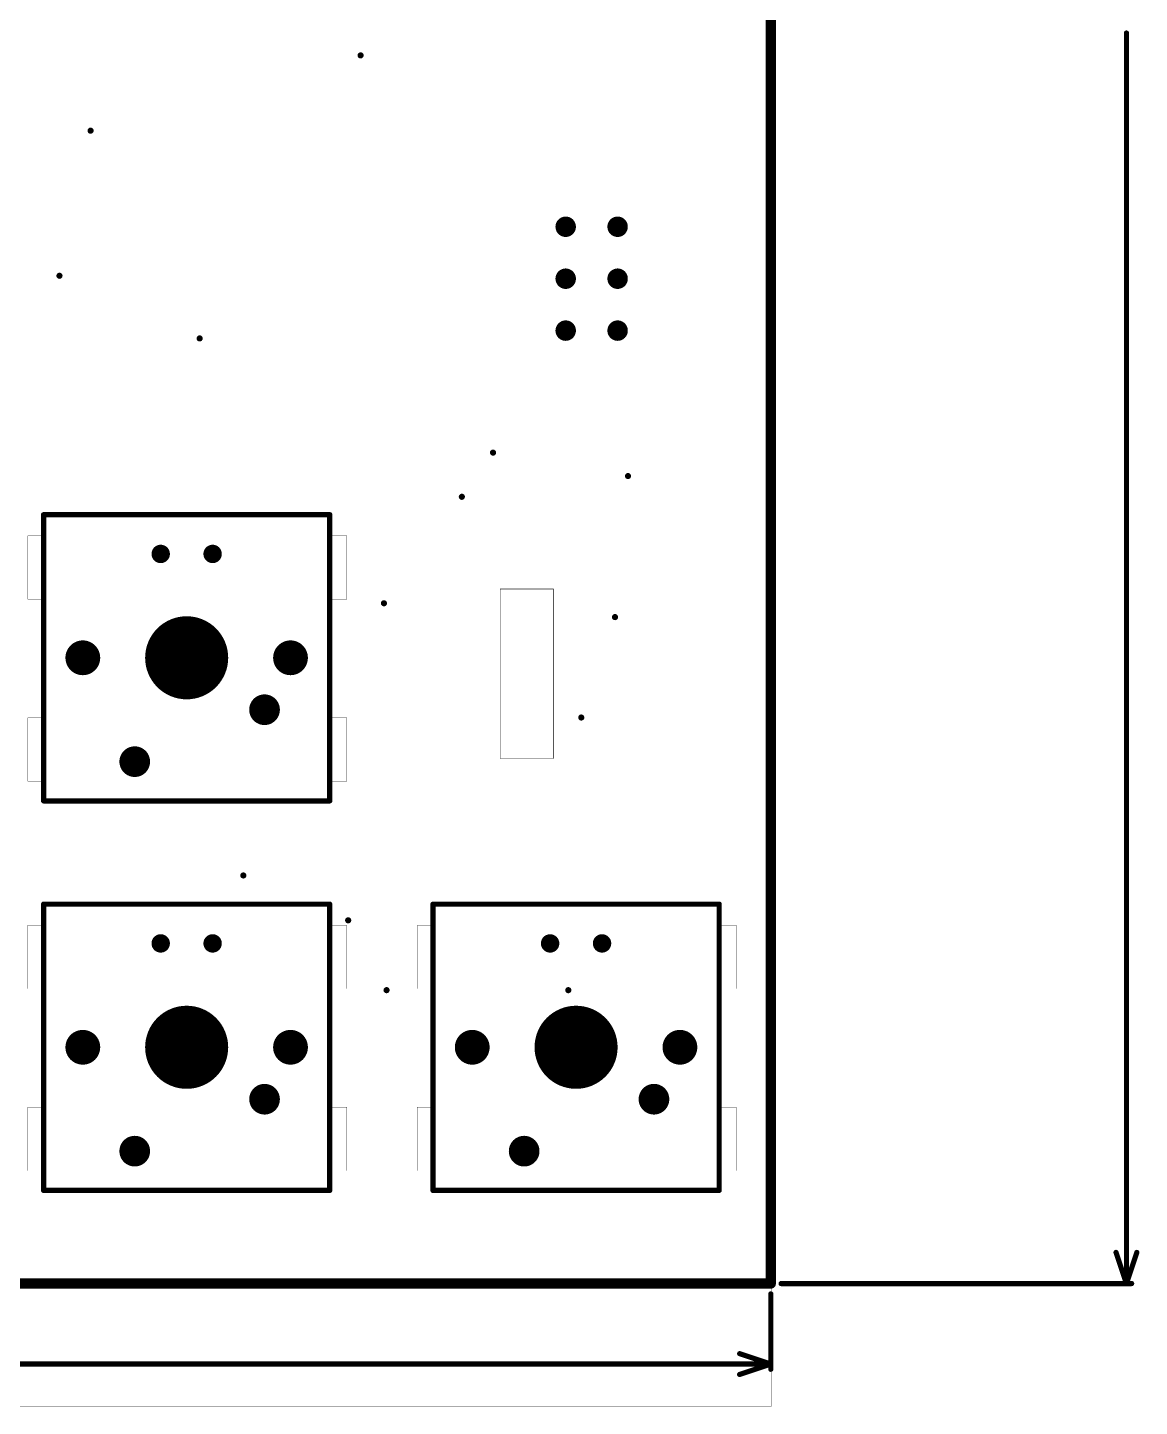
# Model space of a CAD drawing. Header units: millimetres. Extents: x 0 to 366, y 0 to 165.
# Drawn here: x 311.4 to 365.8, y 0.1 to 67.5 of the extents above; entities that cross this region are included whole.
import ezdxf

# ---------------------------------------------------------------- set-up
doc = ezdxf.new("R2010")
doc.units = ezdxf.units.MM
for name, color, linetype in [('KeepOutLayer', 6, 'Continuous'), ('Mechanical1', 6, 'Continuous'), ('Mechanical2', 216, 'Continuous'), ('PadHoleLayer', 156, 'Continuous'), ('ViaHoleLayer', 16, 'Continuous')]:
    doc.layers.add(name, color=color, linetype=linetype)

# ---------------------------------------------------------------- blocks, each defined once
blk = doc.blocks.new('SMT_KEY_B_30')
at = {"layer": 'Mechanical1', "const_width": 0.0254}
for points in [[(-1.3, 0.695), (-1.3, -7.6)], [(1.3, 0.695), (-1.3, 0.695)], [(1.3, 0.695), (1.3, -7.6)], [(1.3, -7.6), (-1.3, -7.6)]]:
    blk.add_lwpolyline(points, dxfattribs=at)
at = {"layer": 'Mechanical1', "const_width": 0.0127}
for points in [[(-1.306, 0.695, 1), (-1.294, 0.695, 1)], [(-1.306, 0.695, 1), (-1.294, 0.695, 1)], [(1.294, 0.695, 1), (1.306, 0.695, 1)], [(1.294, 0.695, 1), (1.306, 0.695, 1)], [(-1.306, -7.6, 1), (-1.294, -7.6, 1)], [(-1.306, -7.6, 1), (-1.294, -7.6, 1)], [(1.294, -7.6, 1), (1.306, -7.6, 1)], [(1.294, -7.6, 1), (1.306, -7.6, 1)]]:
    blk.add_lwpolyline(points, format="xyb", close=True, dxfattribs=at)
at = {"layer": 'Mechanical2', "const_width": 0.00254}
for points in [[(-1.3, 0.695), (-1.3, -5.405)], [(1.3, 0.695), (-1.3, 0.695)], [(1.3, 0.695), (1.3, -5.405)]]:
    blk.add_lwpolyline(points, dxfattribs=at)
at = {"layer": 'Mechanical2', "const_width": 0.00127}
for points in [[(-1.301, 0.695, 1), (-1.299, 0.695, 1)], [(-1.301, 0.695, 1), (-1.299, 0.695, 1)], [(1.299, 0.695, 1), (1.301, 0.695, 1)], [(1.299, 0.695, 1), (1.301, 0.695, 1)], [(-1.301, -5.405, 1), (-1.299, -5.405, 1)], [(1.299, -5.405, 1), (1.301, -5.405, 1)]]:
    blk.add_lwpolyline(points, format="xyb", close=True, dxfattribs=at)
blk = doc.blocks.new('MX_SW_5_55')
at = {"layer": 'Mechanical1', "const_width": 0.254}
for points in [[(-7, 7), (7, 7)], [(-7, -7), (-7, 7)], [(7, -7), (7, 7)], [(-7, -7), (7, -7)]]:
    blk.add_lwpolyline(points, dxfattribs=at)
at = {"layer": 'Mechanical1', "const_width": 0.127}
for points in [[(-7.063, 7, 1), (-6.936, 7, 1)], [(-7.063, 7, 1), (-6.936, 7, 1)], [(6.937, 7, 1), (7.064, 7, 1)], [(6.937, 7, 1), (7.064, 7, 1)], [(-7.063, -7, 1), (-6.936, -7, 1)], [(-7.063, -7, 1), (-6.936, -7, 1)], [(6.937, -7, 1), (7.064, -7, 1)], [(6.937, -7, 1), (7.064, -7, 1)]]:
    blk.add_lwpolyline(points, format="xyb", close=True, dxfattribs=at)
at = {"layer": 'PadHoleLayer'}
for points, const_width in [([(-1.495, 5.08, 1), (-1.045, 5.08, 1)], 0.45), ([(1.045, 5.08, 1), (1.495, 5.08, 1)], 0.45), ([(-1.016, 0, 1), (1.016, 0, 1)], 2.032), ([(-5.505, 0, 1), (-4.655, 0, 1)], 0.851), ([(4.655, 0, 1), (5.505, 0, 1)], 0.851), ([(3.435, -2.54, 1), (4.185, -2.54, 1)], 0.75), ([(-2.915, -5.08, 1), (-2.165, -5.08, 1)], 0.75)]:
    blk.add_lwpolyline(points, format="xyb", close=True, dxfattribs=dict(at, const_width=const_width))
blk = doc.blocks.new('MX_SW_5_64')
at = {"layer": 'Mechanical1', "const_width": 0.254}
for points in [[(-7, 7), (7, 7)], [(-7, -7), (-7, 7)], [(7, -7), (7, 7)], [(-7, -7), (7, -7)]]:
    blk.add_lwpolyline(points, dxfattribs=at)
at = {"layer": 'Mechanical1', "const_width": 0.127}
for points in [[(-7.063, 7, 1), (-6.936, 7, 1)], [(-7.063, 7, 1), (-6.936, 7, 1)], [(6.937, 7, 1), (7.064, 7, 1)], [(6.937, 7, 1), (7.064, 7, 1)], [(-7.063, -7, 1), (-6.936, -7, 1)], [(-7.063, -7, 1), (-6.936, -7, 1)], [(6.937, -7, 1), (7.064, -7, 1)], [(6.937, -7, 1), (7.064, -7, 1)]]:
    blk.add_lwpolyline(points, format="xyb", close=True, dxfattribs=at)
at = {"layer": 'PadHoleLayer'}
for points, const_width in [([(-1.495, 5.08, 1), (-1.045, 5.08, 1)], 0.45), ([(1.045, 5.08, 1), (1.495, 5.08, 1)], 0.45), ([(-1.016, 0, 1), (1.016, 0, 1)], 2.032), ([(-5.505, 0, 1), (-4.655, 0, 1)], 0.851), ([(4.655, 0, 1), (5.505, 0, 1)], 0.851), ([(3.435, -2.54, 1), (4.185, -2.54, 1)], 0.75), ([(-2.915, -5.08, 1), (-2.165, -5.08, 1)], 0.75)]:
    blk.add_lwpolyline(points, format="xyb", close=True, dxfattribs=dict(at, const_width=const_width))
blk = doc.blocks.new('MX_SW_5_102')
at = {"layer": 'Mechanical1', "const_width": 0.254}
for points in [[(-7, 7), (7, 7)], [(-7, -7), (-7, 7)], [(7, -7), (7, 7)], [(-7, -7), (7, -7)]]:
    blk.add_lwpolyline(points, dxfattribs=at)
at = {"layer": 'Mechanical1', "const_width": 0.127}
for points in [[(-7.063, 7, 1), (-6.936, 7, 1)], [(-7.063, 7, 1), (-6.936, 7, 1)], [(6.937, 7, 1), (7.064, 7, 1)], [(6.937, 7, 1), (7.064, 7, 1)], [(-7.063, -7, 1), (-6.936, -7, 1)], [(-7.063, -7, 1), (-6.936, -7, 1)], [(6.937, -7, 1), (7.064, -7, 1)], [(6.937, -7, 1), (7.064, -7, 1)]]:
    blk.add_lwpolyline(points, format="xyb", close=True, dxfattribs=at)
at = {"layer": 'PadHoleLayer'}
for points, const_width in [([(-1.495, 5.08, 1), (-1.045, 5.08, 1)], 0.45), ([(1.045, 5.08, 1), (1.495, 5.08, 1)], 0.45), ([(-1.016, 0, 1), (1.016, 0, 1)], 2.032), ([(-5.505, 0, 1), (-4.655, 0, 1)], 0.851), ([(4.655, 0, 1), (5.505, 0, 1)], 0.851), ([(3.435, -2.54, 1), (4.185, -2.54, 1)], 0.75), ([(-2.915, -5.08, 1), (-2.165, -5.08, 1)], 0.75)]:
    blk.add_lwpolyline(points, format="xyb", close=True, dxfattribs=dict(at, const_width=const_width))
blk = doc.blocks.new('PIN_2_3_2_54_1_0_B_241')
at = {"layer": 'PadHoleLayer', "const_width": 0.5}
for points in [[(-2.79, 1.27, 1), (-2.29, 1.27, 1)], [(-0.25, 1.27, 1), (0.25, 1.27, 1)], [(2.29, 1.27, 1), (2.79, 1.27, 1)], [(-2.79, -1.27, 1), (-2.29, -1.27, 1)], [(-0.25, -1.27, 1), (0.25, -1.27, 1)], [(2.29, -1.27, 1), (2.79, -1.27, 1)]]:
    blk.add_lwpolyline(points, format="xyb", close=True, dxfattribs=at)

msp = doc.modelspace()

# ---------------------------------------------------------------- linework, layer by layer
at = {"layer": 'KeepOutLayer', "const_width": 0.5}
for points in [[(347.726, 137.922), (347.726, 6.096)], [(0.381, 6.096), (347.726, 6.096)]]:
    msp.add_lwpolyline(points, dxfattribs=at)
at = {"layer": 'KeepOutLayer', "const_width": 0.25}
msp.add_lwpolyline([(347.601, 6.096, 1), (347.851, 6.096, 1)], format="xyb", close=True, dxfattribs=at)
msp.add_lwpolyline([(347.601, 6.096, 1), (347.851, 6.096, 1)], format="xyb", close=True, dxfattribs=at)
at = {"layer": 'Mechanical1'}
for points, const_width in [([(347.758, 0.094), (347.758, 147.157)], 0.0127), ([(365.125, 6.096), (365.125, 67.26)], 0.254), ([(312.182, 43.67), (326.182, 43.67)], 0.0127), ([(312.182, 42.67), (312.182, 43.67)], 0.0127), ([(326.182, 42.67), (326.182, 43.67)], 0.0127), ([(311.381, 39.569), (311.381, 42.67)], 0.0127), ([(311.381, 42.67), (312.182, 42.67)], 0.0127), ([(326.182, 42.67), (326.982, 42.67)], 0.0127), ([(326.982, 39.569), (326.982, 42.67)], 0.0127), ([(311.381, 39.569), (312.182, 39.569)], 0.0127), ([(312.182, 33.77), (312.182, 39.569)], 0.0127), ([(326.182, 39.569), (326.982, 39.569)], 0.0127), ([(326.182, 33.77), (326.182, 39.569)], 0.0127), ([(311.381, 30.67), (311.381, 33.77)], 0.0127), ([(311.381, 33.77), (312.182, 33.77)], 0.0127), ([(326.182, 33.77), (326.982, 33.77)], 0.0127), ([(326.982, 30.67), (326.982, 33.77)], 0.0127), ([(311.381, 30.67), (312.182, 30.67)], 0.0127), ([(312.182, 29.669), (312.182, 30.67)], 0.0127), ([(326.182, 30.67), (326.982, 30.67)], 0.0127), ([(326.182, 29.669), (326.182, 30.67)], 0.0127), ([(312.182, 29.669), (326.182, 29.669)], 0.0127), ([(312.182, 24.62), (326.182, 24.62)], 0.0127), ([(312.182, 23.62), (312.182, 24.62)], 0.0127), ([(326.182, 23.62), (326.182, 24.62)], 0.0127), ([(331.232, 24.62), (345.232, 24.62)], 0.0127), ([(331.232, 23.62), (331.232, 24.62)], 0.0127), ([(345.232, 23.62), (345.232, 24.62)], 0.0127), ([(311.381, 20.519), (311.381, 23.62)], 0.0127), ([(311.381, 23.62), (312.182, 23.62)], 0.0127), ([(326.182, 23.62), (326.982, 23.62)], 0.0127), ([(326.982, 20.519), (326.982, 23.62)], 0.0127), ([(330.431, 20.519), (330.431, 23.62)], 0.0127), ([(330.431, 23.62), (331.232, 23.62)], 0.0127), ([(345.232, 23.62), (346.032, 23.62)], 0.0127), ([(346.032, 20.519), (346.032, 23.62)], 0.0127), ([(311.381, 20.519), (312.182, 20.519)], 0.0127), ([(312.182, 14.72), (312.182, 20.519)], 0.0127), ([(326.182, 20.519), (326.982, 20.519)], 0.0127), ([(326.182, 14.72), (326.182, 20.519)], 0.0127), ([(330.431, 20.519), (331.232, 20.519)], 0.0127), ([(331.232, 14.72), (331.232, 20.519)], 0.0127), ([(345.232, 20.519), (346.032, 20.519)], 0.0127), ([(345.232, 14.72), (345.232, 20.519)], 0.0127), ([(311.381, 11.62), (311.381, 14.72)], 0.0127), ([(311.381, 14.72), (312.182, 14.72)], 0.0127), ([(326.182, 14.72), (326.982, 14.72)], 0.0127), ([(326.982, 11.62), (326.982, 14.72)], 0.0127), ([(330.431, 11.62), (330.431, 14.72)], 0.0127), ([(330.431, 14.72), (331.232, 14.72)], 0.0127), ([(345.232, 14.72), (346.032, 14.72)], 0.0127), ([(346.032, 11.62), (346.032, 14.72)], 0.0127), ([(311.381, 11.62), (312.182, 11.62)], 0.0127), ([(312.182, 10.619), (312.182, 11.62)], 0.0127), ([(326.182, 11.62), (326.982, 11.62)], 0.0127), ([(326.182, 10.619), (326.182, 11.62)], 0.0127), ([(330.431, 11.62), (331.232, 11.62)], 0.0127), ([(331.232, 10.619), (331.232, 11.62)], 0.0127), ([(345.232, 11.62), (346.032, 11.62)], 0.0127), ([(345.232, 10.619), (345.232, 11.62)], 0.0127), ([(312.182, 10.619), (326.182, 10.619)], 0.0127), ([(331.232, 10.619), (345.232, 10.619)], 0.0127), ([(364.617, 7.62), (365.125, 6.096)], 0.254), ([(365.125, 6.096), (365.633, 7.62)], 0.254), ([(348.23, 6.096), (365.379, 6.096)], 0.254), ([(347.726, 1.905), (347.726, 5.592)], 0.254), ([(346.202, 2.667), (347.726, 2.159)], 0.254), ([(178.243, 2.159), (347.726, 2.159)], 0.254), ([(346.202, 1.651), (347.726, 2.159)], 0.254), ([(0.095, 0.094), (347.758, 0.094)], 0.0127)]:
    msp.add_lwpolyline(points, dxfattribs=dict(at, const_width=const_width))
for points, const_width in [([(365.062, 67.26, 1), (365.188, 67.26, 1)], 0.127), ([(312.179, 43.67, 1), (312.185, 43.67, 1)], 0.00635), ([(312.179, 43.67, 1), (312.185, 43.67, 1)], 0.00635), ([(326.179, 43.67, 1), (326.185, 43.67, 1)], 0.00635), ([(326.179, 43.67, 1), (326.185, 43.67, 1)], 0.00635), ([(311.378, 42.67, 1), (311.384, 42.67, 1)], 0.00635), ([(311.378, 42.67, 1), (311.384, 42.67, 1)], 0.00635), ([(312.179, 42.67, 1), (312.185, 42.67, 1)], 0.00635), ([(312.179, 42.67, 1), (312.185, 42.67, 1)], 0.00635), ([(326.179, 42.67, 1), (326.185, 42.67, 1)], 0.00635), ([(326.179, 42.67, 1), (326.185, 42.67, 1)], 0.00635), ([(326.979, 42.67, 1), (326.985, 42.67, 1)], 0.00635), ([(326.979, 42.67, 1), (326.985, 42.67, 1)], 0.00635), ([(311.378, 39.569, 1), (311.384, 39.569, 1)], 0.00635), ([(311.378, 39.569, 1), (311.384, 39.569, 1)], 0.00635), ([(312.179, 39.569, 1), (312.185, 39.569, 1)], 0.00635), ([(312.179, 39.569, 1), (312.185, 39.569, 1)], 0.00635), ([(326.179, 39.569, 1), (326.185, 39.569, 1)], 0.00635), ([(326.179, 39.569, 1), (326.185, 39.569, 1)], 0.00635), ([(326.979, 39.569, 1), (326.985, 39.569, 1)], 0.00635), ([(326.979, 39.569, 1), (326.985, 39.569, 1)], 0.00635), ([(311.378, 33.77, 1), (311.384, 33.77, 1)], 0.00635), ([(311.378, 33.77, 1), (311.384, 33.77, 1)], 0.00635), ([(312.179, 33.77, 1), (312.185, 33.77, 1)], 0.00635), ([(312.179, 33.77, 1), (312.185, 33.77, 1)], 0.00635), ([(326.179, 33.77, 1), (326.185, 33.77, 1)], 0.00635), ([(326.179, 33.77, 1), (326.185, 33.77, 1)], 0.00635), ([(326.979, 33.77, 1), (326.985, 33.77, 1)], 0.00635), ([(326.979, 33.77, 1), (326.985, 33.77, 1)], 0.00635), ([(311.378, 30.67, 1), (311.384, 30.67, 1)], 0.00635), ([(311.378, 30.67, 1), (311.384, 30.67, 1)], 0.00635), ([(312.179, 30.67, 1), (312.185, 30.67, 1)], 0.00635), ([(312.179, 30.67, 1), (312.185, 30.67, 1)], 0.00635), ([(326.179, 30.67, 1), (326.185, 30.67, 1)], 0.00635), ([(326.179, 30.67, 1), (326.185, 30.67, 1)], 0.00635), ([(326.979, 30.67, 1), (326.985, 30.67, 1)], 0.00635), ([(326.979, 30.67, 1), (326.985, 30.67, 1)], 0.00635), ([(312.179, 29.669, 1), (312.185, 29.669, 1)], 0.00635), ([(312.179, 29.669, 1), (312.185, 29.669, 1)], 0.00635), ([(326.179, 29.669, 1), (326.185, 29.669, 1)], 0.00635), ([(326.179, 29.669, 1), (326.185, 29.669, 1)], 0.00635), ([(312.179, 24.62, 1), (312.185, 24.62, 1)], 0.00635), ([(312.179, 24.62, 1), (312.185, 24.62, 1)], 0.00635), ([(326.179, 24.62, 1), (326.185, 24.62, 1)], 0.00635), ([(326.179, 24.62, 1), (326.185, 24.62, 1)], 0.00635), ([(331.229, 24.62, 1), (331.235, 24.62, 1)], 0.00635), ([(331.229, 24.62, 1), (331.235, 24.62, 1)], 0.00635), ([(345.229, 24.62, 1), (345.235, 24.62, 1)], 0.00635), ([(345.229, 24.62, 1), (345.235, 24.62, 1)], 0.00635), ([(311.378, 23.62, 1), (311.384, 23.62, 1)], 0.00635), ([(311.378, 23.62, 1), (311.384, 23.62, 1)], 0.00635), ([(312.179, 23.62, 1), (312.185, 23.62, 1)], 0.00635), ([(312.179, 23.62, 1), (312.185, 23.62, 1)], 0.00635), ([(326.179, 23.62, 1), (326.185, 23.62, 1)], 0.00635), ([(326.179, 23.62, 1), (326.185, 23.62, 1)], 0.00635), ([(326.979, 23.62, 1), (326.985, 23.62, 1)], 0.00635), ([(326.979, 23.62, 1), (326.985, 23.62, 1)], 0.00635), ([(330.428, 23.62, 1), (330.434, 23.62, 1)], 0.00635), ([(330.428, 23.62, 1), (330.434, 23.62, 1)], 0.00635), ([(331.229, 23.62, 1), (331.235, 23.62, 1)], 0.00635), ([(331.229, 23.62, 1), (331.235, 23.62, 1)], 0.00635), ([(345.229, 23.62, 1), (345.235, 23.62, 1)], 0.00635), ([(345.229, 23.62, 1), (345.235, 23.62, 1)], 0.00635), ([(346.029, 23.62, 1), (346.035, 23.62, 1)], 0.00635), ([(346.029, 23.62, 1), (346.035, 23.62, 1)], 0.00635), ([(311.378, 20.519, 1), (311.384, 20.519, 1)], 0.00635), ([(311.378, 20.519, 1), (311.384, 20.519, 1)], 0.00635), ([(312.179, 20.519, 1), (312.185, 20.519, 1)], 0.00635), ([(312.179, 20.519, 1), (312.185, 20.519, 1)], 0.00635), ([(326.179, 20.519, 1), (326.185, 20.519, 1)], 0.00635), ([(326.179, 20.519, 1), (326.185, 20.519, 1)], 0.00635), ([(326.979, 20.519, 1), (326.985, 20.519, 1)], 0.00635), ([(326.979, 20.519, 1), (326.985, 20.519, 1)], 0.00635), ([(330.428, 20.519, 1), (330.434, 20.519, 1)], 0.00635), ([(330.428, 20.519, 1), (330.434, 20.519, 1)], 0.00635), ([(331.229, 20.519, 1), (331.235, 20.519, 1)], 0.00635), ([(331.229, 20.519, 1), (331.235, 20.519, 1)], 0.00635), ([(345.229, 20.519, 1), (345.235, 20.519, 1)], 0.00635), ([(345.229, 20.519, 1), (345.235, 20.519, 1)], 0.00635), ([(346.029, 20.519, 1), (346.035, 20.519, 1)], 0.00635), ([(346.029, 20.519, 1), (346.035, 20.519, 1)], 0.00635), ([(311.378, 14.72, 1), (311.384, 14.72, 1)], 0.00635), ([(311.378, 14.72, 1), (311.384, 14.72, 1)], 0.00635), ([(312.179, 14.72, 1), (312.185, 14.72, 1)], 0.00635), ([(312.179, 14.72, 1), (312.185, 14.72, 1)], 0.00635), ([(326.179, 14.72, 1), (326.185, 14.72, 1)], 0.00635), ([(326.179, 14.72, 1), (326.185, 14.72, 1)], 0.00635), ([(326.979, 14.72, 1), (326.985, 14.72, 1)], 0.00635), ([(326.979, 14.72, 1), (326.985, 14.72, 1)], 0.00635), ([(330.428, 14.72, 1), (330.434, 14.72, 1)], 0.00635), ([(330.428, 14.72, 1), (330.434, 14.72, 1)], 0.00635), ([(331.229, 14.72, 1), (331.235, 14.72, 1)], 0.00635), ([(331.229, 14.72, 1), (331.235, 14.72, 1)], 0.00635), ([(345.229, 14.72, 1), (345.235, 14.72, 1)], 0.00635), ([(345.229, 14.72, 1), (345.235, 14.72, 1)], 0.00635), ([(346.029, 14.72, 1), (346.035, 14.72, 1)], 0.00635), ([(346.029, 14.72, 1), (346.035, 14.72, 1)], 0.00635), ([(311.378, 11.62, 1), (311.384, 11.62, 1)], 0.00635), ([(311.378, 11.62, 1), (311.384, 11.62, 1)], 0.00635), ([(312.179, 11.62, 1), (312.185, 11.62, 1)], 0.00635), ([(312.179, 11.62, 1), (312.185, 11.62, 1)], 0.00635), ([(326.179, 11.62, 1), (326.185, 11.62, 1)], 0.00635), ([(326.179, 11.62, 1), (326.185, 11.62, 1)], 0.00635), ([(326.979, 11.62, 1), (326.985, 11.62, 1)], 0.00635), ([(326.979, 11.62, 1), (326.985, 11.62, 1)], 0.00635), ([(330.428, 11.62, 1), (330.434, 11.62, 1)], 0.00635), ([(330.428, 11.62, 1), (330.434, 11.62, 1)], 0.00635), ([(331.229, 11.62, 1), (331.235, 11.62, 1)], 0.00635), ([(331.229, 11.62, 1), (331.235, 11.62, 1)], 0.00635), ([(345.229, 11.62, 1), (345.235, 11.62, 1)], 0.00635), ([(345.229, 11.62, 1), (345.235, 11.62, 1)], 0.00635), ([(346.029, 11.62, 1), (346.035, 11.62, 1)], 0.00635), ([(346.029, 11.62, 1), (346.035, 11.62, 1)], 0.00635), ([(312.179, 10.619, 1), (312.185, 10.619, 1)], 0.00635), ([(312.179, 10.619, 1), (312.185, 10.619, 1)], 0.00635), ([(326.179, 10.619, 1), (326.185, 10.619, 1)], 0.00635), ([(326.179, 10.619, 1), (326.185, 10.619, 1)], 0.00635), ([(331.229, 10.619, 1), (331.235, 10.619, 1)], 0.00635), ([(331.229, 10.619, 1), (331.235, 10.619, 1)], 0.00635), ([(345.229, 10.619, 1), (345.235, 10.619, 1)], 0.00635), ([(345.229, 10.619, 1), (345.235, 10.619, 1)], 0.00635), ([(364.553, 7.62, 1), (364.68, 7.62, 1)], 0.127), ([(365.57, 7.62, 1), (365.697, 7.62, 1)], 0.127), ([(348.167, 6.096, 1), (348.294, 6.096, 1)], 0.127), ([(365.062, 6.096, 1), (365.188, 6.096, 1)], 0.127), ([(365.062, 6.096, 1), (365.188, 6.096, 1)], 0.127), ([(365.062, 6.096, 1), (365.188, 6.096, 1)], 0.127), ([(365.315, 6.096, 1), (365.442, 6.096, 1)], 0.127), ([(347.663, 5.592, 1), (347.79, 5.592, 1)], 0.127), ([(346.139, 2.667, 1), (346.266, 2.667, 1)], 0.127), ([(347.663, 2.159, 1), (347.79, 2.159, 1)], 0.127), ([(347.663, 2.159, 1), (347.79, 2.159, 1)], 0.127), ([(347.663, 2.159, 1), (347.79, 2.159, 1)], 0.127), ([(347.663, 1.905, 1), (347.79, 1.905, 1)], 0.127), ([(346.139, 1.651, 1), (346.266, 1.651, 1)], 0.127), ([(347.755, 0.094, 1), (347.761, 0.094, 1)], 0.00635), ([(347.755, 0.094, 1), (347.761, 0.094, 1)], 0.00635)]:
    msp.add_lwpolyline(points, format="xyb", close=True, dxfattribs=dict(at, const_width=const_width))
at = {"layer": 'ViaHoleLayer', "const_width": 0.15}
for points in [[(327.585, 66.167, 1), (327.735, 66.167, 1)], [(314.377, 62.484, 1), (314.527, 62.484, 1)], [(312.853, 55.388, 1), (313.003, 55.388, 1)], [(319.711, 52.324, 1), (319.861, 52.324, 1)], [(334.062, 46.736, 1), (334.212, 46.736, 1)], [(340.666, 45.593, 1), (340.816, 45.593, 1)], [(332.538, 44.577, 1), (332.688, 44.577, 1)], [(328.728, 39.37, 1), (328.878, 39.37, 1)], [(340.031, 38.693, 1), (340.181, 38.693, 1)], [(338.38, 33.782, 1), (338.53, 33.782, 1)], [(321.848, 26.057, 1), (321.998, 26.057, 1)], [(326.977, 23.863, 1), (327.127, 23.863, 1)], [(328.855, 20.447, 1), (329.005, 20.447, 1)], [(337.745, 20.447, 1), (337.895, 20.447, 1)]]:
    msp.add_lwpolyline(points, format="xyb", close=True, dxfattribs=at)

# ---------------------------------------------------------------- block references
for name, p, rotation in [('PIN_2_3_2_54_1_0_B_241', (338.963, 55.245), 90), ('SMT_KEY_B_30', (335.788, 32.47), 180)]:
    msp.add_blockref(name, p, dxfattribs=dict(rotation=rotation))
for name, p in [('MX_SW_5_55', (319.151, 36.703)), ('MX_SW_5_102', (319.151, 17.653)), ('MX_SW_5_64', (338.201, 17.653))]:
    msp.add_blockref(name, p)

doc.saveas('drawing.dxf')
